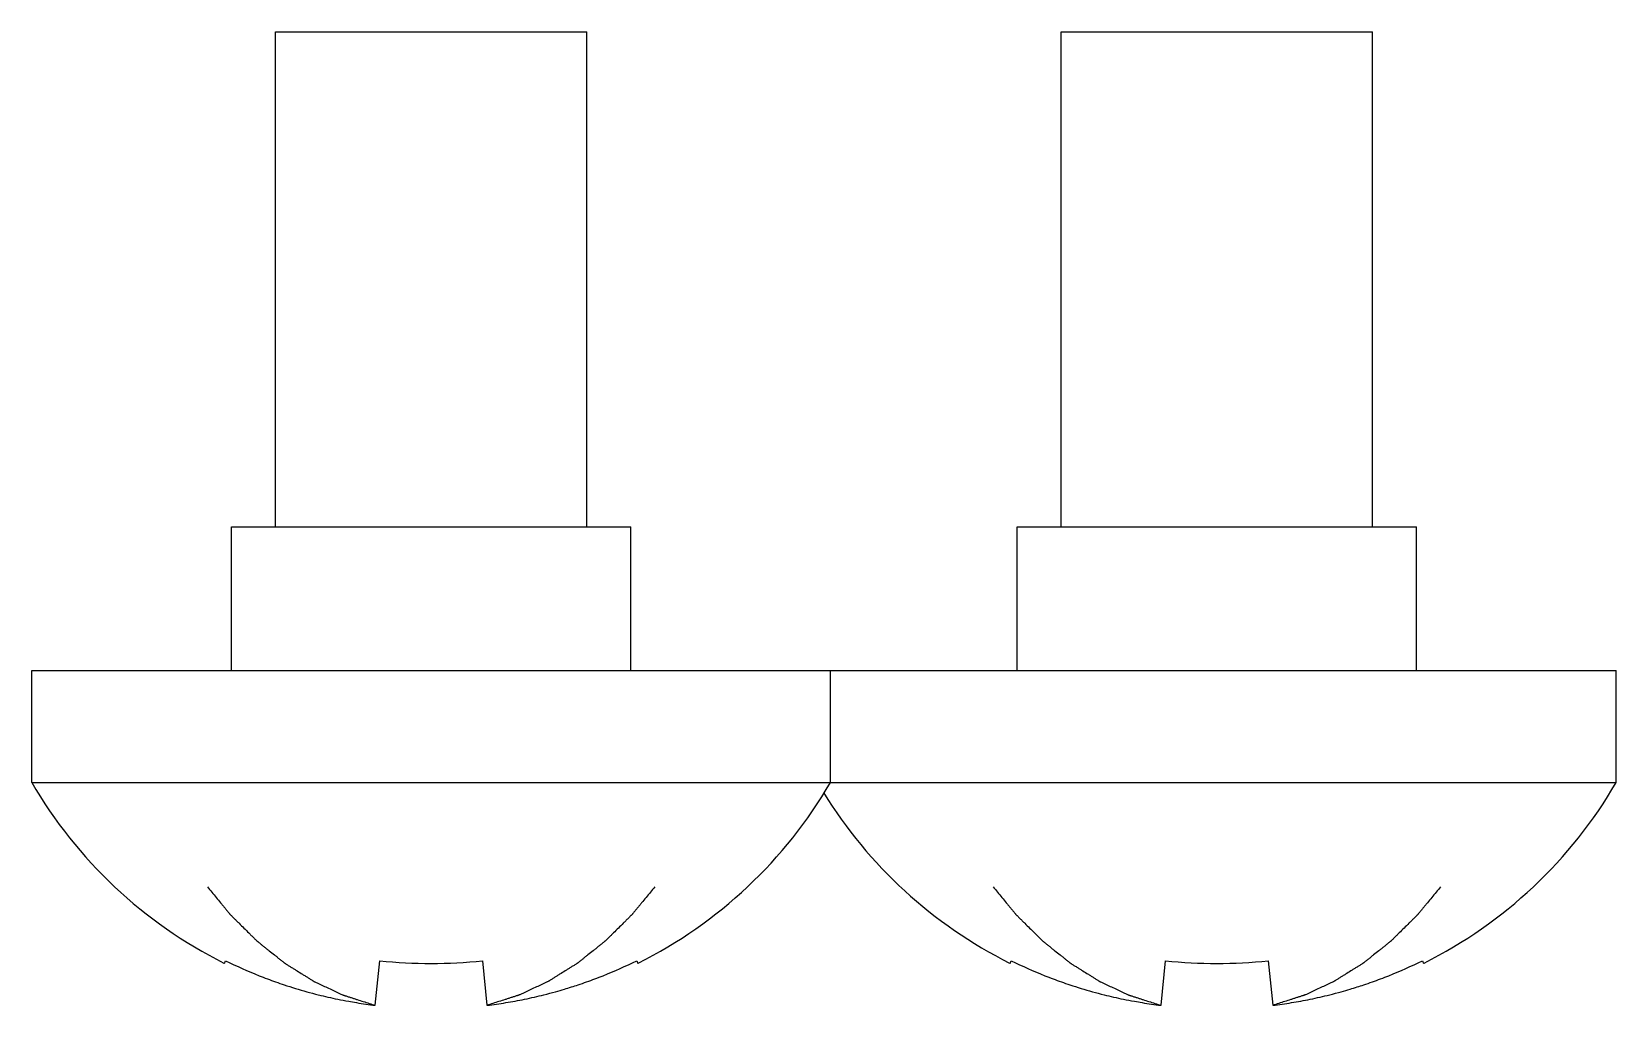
# Model space of a CAD drawing. Header units: millimetres. Extents: x 0 to 841, y 0 to 594.
# Drawn here: x 625.617 to 630.576, y 217.007 to 220.055 of the extents above; entities that cross this region are included whole.
import ezdxf

# ---------------------------------------------------------------- set-up
doc = ezdxf.new("R2010")
doc.units = ezdxf.units.MM
doc.header["$LTSCALE"] = 46.255
doc.layers.get('0').update_dxf_attribs({"linetype": 'CONTINUOUS'})
doc.layers.add('COSMETIC', color=7, linetype='CONTINUOUS')

msp = doc.modelspace()

# ---------------------------------------------------------------- linework, layer by layer
at = {"color": 7, "linetype": 'CONTINUOUS'}
for p, q in [((626.3795, 218.505), (626.3795, 220.055)), ((626.3796, 220.055), (627.3545, 220.055)), ((627.3545, 218.505), (627.3545, 220.055)), ((628.8383, 218.505), (628.8383, 220.055)), ((628.8383, 220.055), (629.8133, 220.055)), ((629.8133, 218.505), (629.8133, 220.055)), ((626.242, 218.055), (626.242, 218.505)), ((626.2421, 218.505), (627.492, 218.505)), ((627.492, 218.055), (627.492, 218.505)), ((628.7008, 218.055), (628.7008, 218.505)), ((628.7008, 218.505), (629.9508, 218.505)), ((629.9508, 218.055), (629.9508, 218.505)), ((625.617, 217.705), (625.617, 218.055)), ((625.617, 218.055), (630.5758, 218.055)), ((628.117, 217.705), (628.117, 218.055)), ((630.5758, 217.705), (630.5758, 218.055)), ((625.617, 217.705), (630.5758, 217.705)), ((626.2205, 217.1386), (626.2238, 217.147)), ((626.6923, 217.0073), (626.7062, 217.147)), ((627.0278, 217.147), (627.0418, 217.0073)), ((627.5103, 217.147), (627.5136, 217.1386)), ((628.6793, 217.1386), (628.6826, 217.147)), ((629.1511, 217.0073), (629.165, 217.147)), ((629.4866, 217.147), (629.5006, 217.0073)), ((629.969, 217.147), (629.9724, 217.1386))]:
    msp.add_line(p, q, dxfattribs=at)
for centre, radius, start, end in [((626.867, 218.4322), 1.4461, 210.1885, 243.3608), ((626.867, 218.4322), 1.4461, 296.6392, 329.8115), ((629.3258, 218.4322), 1.4461, 296.6392, 329.8115), ((629.3258, 218.4322), 1.4461, 211.6589, 243.3608), ((626.8662, 218.4465), 1.4496, 243.6981, 248.2459), ((626.8671, 218.6905), 1.5519, 264.0518, 275.9482), ((626.8679, 218.4465), 1.4496, 291.7541, 296.3019), ((629.3249, 218.4465), 1.4496, 243.6981, 248.2459), ((629.3258, 218.6905), 1.5519, 264.0518, 275.9482), ((629.3267, 218.4465), 1.4496, 291.7541, 296.3019), ((626.8664, 218.4472), 1.4504, 248.246, 250.4228), ((626.8677, 218.4472), 1.4504, 289.5772, 291.754), ((629.3252, 218.4472), 1.4504, 248.246, 250.4228), ((629.3264, 218.4472), 1.4504, 289.5772, 291.754), ((626.8666, 218.4476), 1.4507, 250.4229, 251.5332), ((626.8667, 218.448), 1.4512, 251.5333, 254.4592), ((626.8668, 218.4484), 1.4516, 254.4592, 255.9343), ((626.8673, 218.4484), 1.4516, 284.0657, 285.5408), ((626.8674, 218.4481), 1.4513, 285.5408, 286.6998), ((626.8674, 218.448), 1.4511, 286.6999, 288.4668), ((626.8675, 218.4476), 1.4508, 288.4668, 289.5771), ((629.3253, 218.4476), 1.4507, 250.4229, 251.5332), ((629.3255, 218.448), 1.4512, 251.5333, 254.4592), ((629.3256, 218.4484), 1.4516, 254.4592, 255.9343), ((629.3261, 218.4484), 1.4516, 284.0657, 285.5408), ((629.3261, 218.4481), 1.4513, 285.5408, 286.6998), ((629.3262, 218.448), 1.4511, 286.6999, 288.4668), ((629.3263, 218.4476), 1.4508, 288.4668, 289.5771), ((626.8669, 218.4486), 1.4518, 255.9344, 257.1503), ((626.8669, 218.4489), 1.4521, 257.1503, 258.3933), ((626.867, 218.449), 1.4522, 258.3934, 259.7704), ((626.867, 218.4491), 1.4523, 259.7703, 260.7531), ((626.867, 218.4495), 1.4527, 260.7532, 263.0911), ((626.8671, 218.4495), 1.4527, 276.909, 279.2467), ((626.8671, 218.449), 1.4522, 279.2469, 281.6066), ((626.8672, 218.4489), 1.4521, 281.6067, 282.8497), ((626.8672, 218.4487), 1.4519, 282.8497, 284.0656), ((629.3257, 218.4486), 1.4518, 255.9344, 257.1503), ((629.3257, 218.4489), 1.4521, 257.1503, 258.3933), ((629.3257, 218.449), 1.4522, 258.3934, 259.7704), ((629.3258, 218.4491), 1.4523, 259.7703, 260.7531), ((629.3258, 218.4495), 1.4527, 260.7532, 263.0911), ((629.3258, 218.4495), 1.4527, 276.909, 279.2467), ((629.3259, 218.449), 1.4522, 279.2469, 281.6066), ((629.326, 218.4489), 1.4521, 281.6067, 282.8497), ((629.326, 218.4487), 1.4519, 282.8497, 284.0656)]:
    msp.add_arc(centre, radius, start, end, dxfattribs=at)
at = {"layer": 'COSMETIC', "color": 7, "linetype": 'CONTINUOUS'}
for points in [[(626.167, 217.378), (626.1762, 217.3669), (626.1899, 217.3504), (626.206, 217.331), (626.2151, 217.3199), (626.222, 217.3116), (626.2289, 217.3033), (626.234, 217.2971), (626.2374, 217.293), (626.2392, 217.2909), (626.2409, 217.2889), (626.2435, 217.2864), (626.2467, 217.2832), (626.2518, 217.2781), (626.2582, 217.2718), (626.2684, 217.2617), (626.2812, 217.249), (626.294, 217.2363), (626.3042, 217.2262), (626.3106, 217.2199), (626.3157, 217.2148), (626.3189, 217.2117), (626.3212, 217.2094), (626.3225, 217.2082), (626.3238, 217.2071), (626.3255, 217.2058), (626.3296, 217.2025), (626.3357, 217.1976), (626.3439, 217.1911), (626.3521, 217.1846), (626.3629, 217.176), (626.3738, 217.1673), (626.3847, 217.1586), (626.3915, 217.1532), (626.3969, 217.1489), (626.401, 217.1456), (626.4044, 217.1429), (626.4071, 217.1408), (626.4091, 217.139), (626.4113, 217.1378), (626.4142, 217.136), (626.4178, 217.1338), (626.422, 217.1311), (626.4277, 217.1275), (626.4349, 217.1231), (626.4463, 217.116), (626.4577, 217.1088), (626.4692, 217.1017), (626.4777, 217.0964), (626.4863, 217.091), (626.4927, 217.087), (626.497, 217.0843), (626.4988, 217.0832), (626.5002, 217.0823), (626.5017, 217.0816), (626.5042, 217.0804), (626.5077, 217.0788), (626.5135, 217.0761), (626.5206, 217.0727), (626.532, 217.0674), (626.5463, 217.0607), (626.5606, 217.054), (626.572, 217.0487), (626.5792, 217.0453), (626.5849, 217.0427), (626.5885, 217.041), (626.591, 217.0398), (626.5924, 217.0392), (626.594, 217.0387), (626.596, 217.0381), (626.6007, 217.0366), (626.6077, 217.0343), (626.6171, 217.0313), (626.6265, 217.0283), (626.639, 217.0243), (626.661, 217.0173), (626.6798, 217.0113), (626.6923, 217.0073)], [(627.567, 217.378), (627.5579, 217.3669), (627.5442, 217.3504), (627.5281, 217.331), (627.519, 217.3199), (627.5121, 217.3116), (627.5052, 217.3033), (627.5001, 217.2971), (627.4967, 217.293), (627.4949, 217.2909), (627.4932, 217.2889), (627.4906, 217.2864), (627.4874, 217.2832), (627.4823, 217.2781), (627.4759, 217.2718), (627.4657, 217.2617), (627.4529, 217.249), (627.4401, 217.2363), (627.4299, 217.2262), (627.4235, 217.2199), (627.4183, 217.2148), (627.4151, 217.2117), (627.4129, 217.2094), (627.4116, 217.2082), (627.4102, 217.2071), (627.4086, 217.2058), (627.4045, 217.2025), (627.3984, 217.1976), (627.3902, 217.1911), (627.382, 217.1846), (627.3712, 217.176), (627.3603, 217.1673), (627.3494, 217.1586), (627.3426, 217.1532), (627.3372, 217.1489), (627.3331, 217.1456), (627.3297, 217.1429), (627.3269, 217.1408), (627.3249, 217.139), (627.3228, 217.1378), (627.3199, 217.136), (627.3163, 217.1338), (627.3121, 217.1311), (627.3063, 217.1275), (627.2992, 217.1231), (627.2878, 217.116), (627.2764, 217.1088), (627.2649, 217.1017), (627.2564, 217.0964), (627.2478, 217.091), (627.2414, 217.087), (627.2371, 217.0843), (627.2353, 217.0832), (627.2339, 217.0823), (627.2324, 217.0816), (627.2299, 217.0804), (627.2264, 217.0788), (627.2206, 217.0761), (627.2135, 217.0727), (627.2021, 217.0674), (627.1878, 217.0607), (627.1735, 217.054), (627.1621, 217.0487), (627.1549, 217.0453), (627.1492, 217.0427), (627.1456, 217.041), (627.1431, 217.0398), (627.1417, 217.0392), (627.1401, 217.0387), (627.1381, 217.0381), (627.1334, 217.0366), (627.1264, 217.0343), (627.117, 217.0313), (627.1076, 217.0283), (627.0951, 217.0243), (627.0731, 217.0173), (627.0543, 217.0113), (627.0418, 217.0073)], [(628.6258, 217.378), (628.635, 217.3669), (628.6487, 217.3504), (628.6647, 217.331), (628.6739, 217.3199), (628.6808, 217.3116), (628.6876, 217.3033), (628.6928, 217.2971), (628.6962, 217.293), (628.6979, 217.2909), (628.6997, 217.2889), (628.7023, 217.2864), (628.7055, 217.2832), (628.7106, 217.2781), (628.717, 217.2718), (628.7272, 217.2617), (628.74, 217.249), (628.7528, 217.2363), (628.763, 217.2262), (628.7694, 217.2199), (628.7745, 217.2148), (628.7777, 217.2117), (628.78, 217.2094), (628.7813, 217.2082), (628.7826, 217.2071), (628.7843, 217.2058), (628.7884, 217.2025), (628.7945, 217.1976), (628.8027, 217.1911), (628.8108, 217.1846), (628.8217, 217.176), (628.8326, 217.1673), (628.8435, 217.1586), (628.8503, 217.1532), (628.8557, 217.1489), (628.8598, 217.1456), (628.8632, 217.1429), (628.8659, 217.1408), (628.8679, 217.139), (628.8701, 217.1378), (628.873, 217.136), (628.8765, 217.1338), (628.8808, 217.1311), (628.8865, 217.1275), (628.8937, 217.1231), (628.9051, 217.116), (628.9165, 217.1088), (628.9279, 217.1017), (628.9365, 217.0964), (628.9451, 217.091), (628.9515, 217.087), (628.9558, 217.0843), (628.9576, 217.0832), (628.959, 217.0823), (628.9604, 217.0816), (628.9629, 217.0804), (628.9665, 217.0788), (628.9722, 217.0761), (628.9794, 217.0727), (628.9908, 217.0674), (629.0051, 217.0607), (629.0194, 217.054), (629.0308, 217.0487), (629.038, 217.0453), (629.0437, 217.0427), (629.0473, 217.041), (629.0498, 217.0398), (629.0512, 217.0392), (629.0528, 217.0387), (629.0547, 217.0381), (629.0595, 217.0366), (629.0665, 217.0343), (629.0759, 217.0313), (629.0853, 217.0283), (629.0978, 217.0243), (629.1197, 217.0173), (629.1385, 217.0113), (629.1511, 217.0073)], [(630.0258, 217.378), (630.0167, 217.3669), (630.0029, 217.3504), (629.9869, 217.331), (629.9778, 217.3199), (629.9709, 217.3116), (629.964, 217.3033), (629.9589, 217.2971), (629.9554, 217.293), (629.9537, 217.2909), (629.952, 217.2889), (629.9494, 217.2864), (629.9462, 217.2832), (629.9411, 217.2781), (629.9347, 217.2718), (629.9244, 217.2617), (629.9117, 217.249), (629.8989, 217.2363), (629.8886, 217.2262), (629.8822, 217.2199), (629.8771, 217.2148), (629.8739, 217.2117), (629.8717, 217.2094), (629.8704, 217.2082), (629.869, 217.2071), (629.8673, 217.2058), (629.8633, 217.2025), (629.8571, 217.1976), (629.849, 217.1911), (629.8408, 217.1846), (629.8299, 217.176), (629.8191, 217.1673), (629.8082, 217.1586), (629.8014, 217.1532), (629.7959, 217.1489), (629.7919, 217.1456), (629.7885, 217.1429), (629.7857, 217.1408), (629.7837, 217.139), (629.7815, 217.1378), (629.7787, 217.136), (629.7751, 217.1338), (629.7708, 217.1311), (629.7651, 217.1275), (629.758, 217.1231), (629.7466, 217.116), (629.7351, 217.1088), (629.7237, 217.1017), (629.7151, 217.0964), (629.7066, 217.091), (629.7001, 217.087), (629.6959, 217.0843), (629.6941, 217.0832), (629.6926, 217.0823), (629.6912, 217.0816), (629.6887, 217.0804), (629.6851, 217.0788), (629.6794, 217.0761), (629.6723, 217.0727), (629.6608, 217.0674), (629.6466, 217.0607), (629.6323, 217.054), (629.6208, 217.0487), (629.6137, 217.0453), (629.608, 217.0427), (629.6044, 217.041), (629.6019, 217.0398), (629.6004, 217.0392), (629.5989, 217.0387), (629.5969, 217.0381), (629.5922, 217.0366), (629.5852, 217.0343), (629.5758, 217.0313), (629.5664, 217.0283), (629.5538, 217.0243), (629.5319, 217.0173), (629.5131, 217.0113), (629.5006, 217.0073)]]:
    msp.add_open_spline(points, degree=3, knots=[0, 0, 0, 0, 0.0625, 0.09375, 0.109375, 0.125, 0.140625, 0.15625, 0.160156, 0.164062, 0.167969, 0.171875, 0.179688, 0.1875, 0.203125, 0.21875, 0.25, 0.28125, 0.296875, 0.3125, 0.320312, 0.328125, 0.332031, 0.333984, 0.335938, 0.339844, 0.34375, 0.359375, 0.375, 0.390625, 0.40625, 0.4375, 0.453125, 0.46875, 0.476562, 0.484375, 0.492188, 0.496094, 0.5, 0.503906, 0.507812, 0.515625, 0.523438, 0.53125, 0.546875, 0.5625, 0.59375, 0.609375, 0.625, 0.640625, 0.65625, 0.660156, 0.664062, 0.666016, 0.667969, 0.671875, 0.679688, 0.6875, 0.703125, 0.71875, 0.75, 0.78125, 0.796875, 0.8125, 0.820312, 0.828125, 0.832031, 0.833984, 0.835938, 0.839844, 0.84375, 0.859375, 0.875, 0.890625, 0.90625, 0.9375, 1, 1, 1, 1], dxfattribs=at)

doc.saveas('drawing.dxf')
